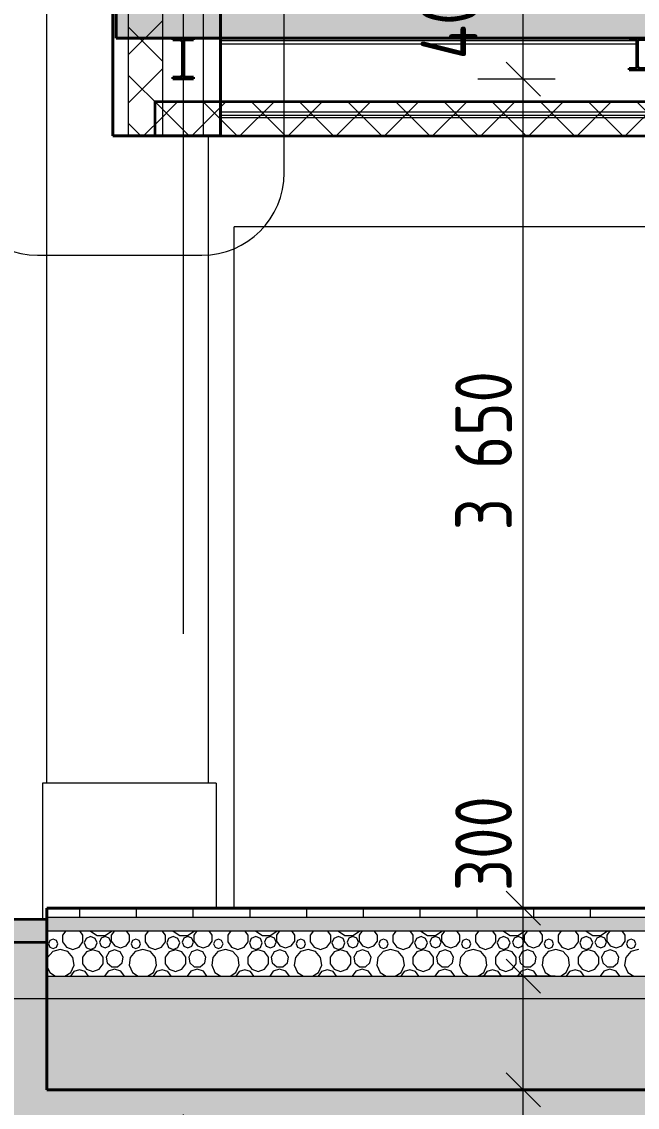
# Model space of a CAD drawing. Header units: millimetres. Extents: x 34668 to 196414, y -30276 to 15801.
# Drawn here: x 56745 to 59456, y -877 to 3903 of the extents above; entities that cross this region are included whole.
import ezdxf
from ezdxf.enums import TextEntityAlignment as Align

# ---------------------------------------------------------------- set-up
doc = ezdxf.new("R2010")
doc.units = ezdxf.units.MM
doc.header["$MEASUREMENT"] = 0
doc.linetypes.add('Штрихштриховая', pattern=[10936.110735, 5291.666508, -2116.666555, 1411.111116, -2116.666555])
for name, color, linetype in [('- Спрятан', 7, 'Continuous'), ('оси', 7, 'Continuous'), ('отделка', 7, 'Continuous'), ('перекрытие', 7, 'Continuous'), ('размеры', 7, 'Continuous'), ('стены внутр', 7, 'Continuous'), ('стены02', 7, 'Continuous')]:
    doc.layers.add(name, color=color, linetype=linetype)
for name, color, linetype, lineweight in [('- Спрятан_Ном._пера__96', 7, 'Continuous', 13), ('- Спрятан_Ном._пера__98', 7, 'Continuous', 35), ('оси_Ном._пера__96', 7, 'Continuous', 13), ('отделка_Ном._пера__96', 7, 'Continuous', 13), ('перекрытие_Ном._пера__94', 252, 'Continuous', 13), ('перекрытие_Ном._пера__96', 7, 'Continuous', 13), ('перекрытие_Ном._пера__97', 7, 'Continuous', 20), ('перекрытие_Ном._пера__99', 7, 'Continuous', 40), ('подп стены Инжзащита_Ном._пера__94', 252, 'Continuous', 13), ('подп стены Инжзащита_Ном._пера__97', 7, 'Continuous', 20), ('подп стены Инжзащита_Ном._пера__98', 7, 'Continuous', 35), ('размеры_Ном._пера__96', 7, 'Continuous', 13), ('стены внутр_Ном._пера__96', 7, 'Continuous', 13), ('стены02_Ном._пера__96', 7, 'Continuous', 13)]:
    doc.layers.add(name, color=color, linetype=linetype, lineweight=lineweight)
doc.styles.add('СГЕНЕРИР_СТИЛЬ_1', font='gost_2_304-81_type.ttf')
doc.dimstyles.new('СГЕНЕРИР_СТИЛЬ__2', dxfattribs={"dimtxt": 250, "dimasz": 142.5, "dimexe": 0.18, "dimexo": 200, "dimgap": 0.09, "dimtad": 1, "dimdec": 0, "dimzin": 0, "dimdsep": 46, "dimtxsty": 'СГЕНЕРИР_СТИЛЬ_1', "dimblk": 'ARROWHEAD_6', "dimblk1": 'ARROWHEAD_6', "dimblk2": 'ARROWHEAD_6', "dimcen": 0.09, "dimclrd": 7, "dimclre": 7, "dimclrt": 7, "dimadec": 0, "dimazin": 0, "dimtfac": 1, "dimtdec": 4, "dimtmove": 0, "dimatfit": 3, "dimfxl": 1, "dimtolj": 1, "dimtzin": 0, "dimarcsym": 0})
doc.dimstyles.new('СГЕНЕРИР_СТИЛЬ__3', dxfattribs={"dimtxt": 250, "dimasz": 142.5, "dimexe": 0.18, "dimexo": 200, "dimgap": 0.09, "dimtad": 1, "dimdec": 0, "dimzin": 0, "dimdsep": 46, "dimtxsty": 'СГЕНЕРИР_СТИЛЬ_1', "dimblk": 'ARROWHEAD_6', "dimblk1": 'ARROWHEAD_6', "dimblk2": 'ARROWHEAD_6', "dimcen": 0.09, "dimclrd": 7, "dimclre": 7, "dimclrt": 7, "dimadec": 0, "dimazin": 0, "dimtfac": 1, "dimtdec": 4, "dimtmove": 2, "dimatfit": 3, "dimfxl": 1, "dimtolj": 1, "dimtzin": 0, "dimarcsym": 0})
pattern_1 = [(45, (0, 0), (-106.06602, 106.06602), []), (135, (0, 0), (106.06602, 106.06602), [])]

# ---------------------------------------------------------------- blocks, each defined once
blk = doc.blocks.new('Элемент разреза_5_2')
at = {"layer": 'перекрытие_Ном._пера__94', "linetype": 'Continuous'}
blk.add_hatch(color=256, dxfattribs=at).paths.add_polyline_path([(71455.7, 3831), (71455.7, 4050), (57160.7, 4050), (57160.7, 3831)])
at = {"layer": 'перекрытие_Ном._пера__99', "linetype": 'Continuous'}
for q in [(57160.7, 4050), (71455.7, 3831)]:
    blk.add_line((57160.7, 3831), q, dxfattribs=at)
blk = doc.blocks.new('*X8')
at = {"layer": 'перекрытие_Ном._пера__94', "linetype": 'Continuous'}
for p, q in [((56856.4, -119), (56855.7, -118)), ((56856.4, -145.3), (56856.4, -119)), ((56868.7, -142.9), (56862.6, -157.6)), ((56883.3, -136.9), (56868.7, -142.9)), ((56897.9, -142.9), (56883.3, -136.9)), ((56904, -157.6), (56897.9, -142.9)), ((56938.7, -100), (56924.4, -119.7)), ((56924.4, -119.7), (56924.4, -148.9)), ((57014.4, -119.7), (57000.1, -100)), ((57014.4, -148.9), (57014.4, -119.7)), ((57028.2, -133.2), (57019.8, -153.4)), ((57048.4, -124.8), (57028.2, -133.2)), ((57047.7, -100), (57048.3, -101.3)), ((57048.3, -101.3), (57077.3, -119.9)), ((57068.7, -133.2), (57048.4, -124.8)), ((57077, -153.4), (57068.7, -133.2)), ((57077.3, -119.9), (57111.8, -119.9)), ((57094.5, -132.1), (57087.2, -149.9)), ((57112.3, -124.8), (57094.5, -132.1)), ((57111.8, -119.9), (57140.8, -101.3)), ((57130, -132.1), (57112.3, -124.8)), ((57137.3, -149.9), (57130, -132.1)), ((57153, -100), (57139.2, -119)), ((57139.2, -119), (57139.2, -145.3)), ((57140.8, -101.3), (57141.4, -100)), ((57220.1, -119), (57206.3, -100)), ((57220.1, -145.3), (57220.1, -119)), ((57232.4, -142.9), (57226.3, -157.6)), ((57247, -136.9), (57232.4, -142.9)), ((57261.6, -142.9), (57247, -136.9)), ((57267.7, -157.6), (57261.6, -142.9)), ((57302.4, -100), (57288.1, -119.7)), ((57288.1, -119.7), (57288.1, -148.9)), ((57378.1, -119.7), (57363.8, -100)), ((57378.1, -148.9), (57378.1, -119.7)), ((57391.9, -133.2), (57383.6, -153.4)), ((57412.1, -124.8), (57391.9, -133.2)), ((57411.4, -100), (57412, -101.3)), ((57412, -101.3), (57441, -119.9)), ((57432.4, -133.2), (57412.1, -124.8)), ((57440.7, -153.4), (57432.4, -133.2)), ((57441, -119.9), (57475.5, -119.9)), ((57458.2, -132.1), (57450.9, -149.9)), ((57476, -124.8), (57458.2, -132.1)), ((57475.5, -119.9), (57504.5, -101.3)), ((57493.7, -132.1), (57476, -124.8)), ((57501, -149.9), (57493.7, -132.1)), ((57516.7, -100), (57502.9, -119)), ((57502.9, -119), (57502.9, -145.3)), ((57504.5, -101.3), (57505.1, -100)), ((57583.8, -119), (57570, -100)), ((57583.8, -145.3), (57583.8, -119)), ((57596.1, -142.9), (57590, -157.6)), ((57610.7, -136.9), (57596.1, -142.9)), ((57625.3, -142.9), (57610.7, -136.9)), ((57631.4, -157.6), (57625.3, -142.9)), ((57666.1, -100), (57651.8, -119.7)), ((57651.8, -119.7), (57651.8, -148.9)), ((57741.8, -119.7), (57727.5, -100)), ((57741.8, -148.9), (57741.8, -119.7)), ((57755.6, -133.2), (57747.3, -153.4)), ((57775.9, -124.8), (57755.6, -133.2)), ((57775.1, -100), (57775.7, -101.3)), ((57775.7, -101.3), (57804.7, -119.9)), ((57796.1, -133.2), (57775.9, -124.8)), ((57804.4, -153.4), (57796.1, -133.2)), ((57804.7, -119.9), (57839.2, -119.9)), ((57821.9, -132.1), (57814.6, -149.9)), ((57839.7, -124.8), (57821.9, -132.1)), ((57839.2, -119.9), (57868.2, -101.3)), ((57857.4, -132.1), (57839.7, -124.8)), ((57864.8, -149.9), (57857.4, -132.1)), ((57880.4, -100), (57866.6, -119)), ((57866.6, -119), (57866.6, -145.3)), ((57868.2, -101.3), (57868.8, -100)), ((57947.5, -119), (57933.7, -100)), ((57947.5, -145.3), (57947.5, -119)), ((57959.8, -142.9), (57953.7, -157.6)), ((57974.4, -136.9), (57959.8, -142.9)), ((57989, -142.9), (57974.4, -136.9)), ((57995.1, -157.6), (57989, -142.9)), ((58029.8, -100), (58015.5, -119.7)), ((58015.5, -119.7), (58015.5, -148.9)), ((58105.5, -119.7), (58091.2, -100)), ((58105.5, -148.9), (58105.5, -119.7)), ((58119.3, -133.2), (58111, -153.4)), ((58139.6, -124.8), (58119.3, -133.2)), ((58138.8, -100), (58139.4, -101.3)), ((58139.4, -101.3), (58168.4, -119.9)), ((58159.8, -133.2), (58139.6, -124.8)), ((58168.1, -153.4), (58159.8, -133.2)), ((58168.4, -119.9), (58202.9, -119.9)), ((58185.7, -132.1), (58178.3, -149.9)), ((58203.4, -124.8), (58185.7, -132.1)), ((58202.9, -119.9), (58231.9, -101.3)), ((58221.1, -132.1), (58203.4, -124.8)), ((58228.5, -149.9), (58221.1, -132.1)), ((58244.1, -100), (58230.3, -119)), ((58230.3, -119), (58230.3, -145.3)), ((58231.9, -101.3), (58232.5, -100)), ((58311.2, -119), (58297.4, -100)), ((58311.2, -145.3), (58311.2, -119)), ((58323.5, -142.9), (58317.5, -157.6)), ((58338.1, -136.9), (58323.5, -142.9)), ((58352.8, -142.9), (58338.1, -136.9)), ((58358.8, -157.6), (58352.8, -142.9)), ((58393.5, -100), (58379.2, -119.7)), ((58379.2, -119.7), (58379.2, -148.9)), ((58469.2, -119.7), (58454.9, -100)), ((58469.2, -148.9), (58469.2, -119.7)), ((58483.1, -133.2), (58474.7, -153.4)), ((58503.3, -124.8), (58483.1, -133.2)), ((58502.5, -100), (58503.1, -101.3)), ((58503.1, -101.3), (58532.1, -119.9)), ((58523.5, -133.2), (58503.3, -124.8)), ((58531.9, -153.4), (58523.5, -133.2)), ((58532.1, -119.9), (58566.6, -119.9)), ((58549.4, -132.1), (58542, -149.9)), ((58567.1, -124.8), (58549.4, -132.1)), ((58566.6, -119.9), (58595.6, -101.3)), ((58584.8, -132.1), (58567.1, -124.8)), ((58592.2, -149.9), (58584.8, -132.1)), ((58607.8, -100), (58594, -119)), ((58594, -119), (58594, -145.3)), ((58595.6, -101.3), (58596.2, -100)), ((58674.9, -119), (58661.1, -100)), ((58674.9, -145.3), (58674.9, -119)), ((58687.2, -142.9), (58681.2, -157.6)), ((58701.8, -136.9), (58687.2, -142.9)), ((58716.5, -142.9), (58701.8, -136.9)), ((58722.5, -157.6), (58716.5, -142.9)), ((58757.2, -100), (58743, -119.7)), ((58743, -119.7), (58743, -148.9)), ((58832.9, -119.7), (58818.6, -100)), ((58832.9, -148.9), (58832.9, -119.7)), ((58846.8, -133.2), (58838.4, -153.4)), ((58867, -124.8), (58846.8, -133.2)), ((58866.2, -100), (58866.8, -101.3)), ((58866.8, -101.3), (58895.8, -119.9)), ((58887.2, -133.2), (58867, -124.8)), ((58895.6, -153.4), (58887.2, -133.2)), ((58895.8, -119.9), (58930.3, -119.9)), ((58913.1, -132.1), (58905.7, -149.9)), ((58930.8, -124.8), (58913.1, -132.1)), ((58930.3, -119.9), (58959.3, -101.3)), ((58948.5, -132.1), (58930.8, -124.8)), ((58955.9, -149.9), (58948.5, -132.1)), ((58971.5, -100), (58957.7, -119)), ((58957.7, -119), (58957.7, -145.3)), ((58959.3, -101.3), (58959.9, -100)), ((59038.6, -119), (59024.9, -100)), ((59038.6, -145.3), (59038.6, -119)), ((59050.9, -142.9), (59044.9, -157.6)), ((59065.5, -136.9), (59050.9, -142.9)), ((59080.2, -142.9), (59065.5, -136.9)), ((59086.2, -157.6), (59080.2, -142.9)), ((59121, -100), (59106.7, -119.7)), ((59106.7, -119.7), (59106.7, -148.9)), ((59196.6, -119.7), (59182.3, -100)), ((59196.6, -148.9), (59196.6, -119.7)), ((59210.5, -133.2), (59202.1, -153.4)), ((59230.7, -124.8), (59210.5, -133.2)), ((59229.9, -100), (59230.5, -101.3)), ((59230.5, -101.3), (59259.5, -119.9)), ((59250.9, -133.2), (59230.7, -124.8)), ((59259.3, -153.4), (59250.9, -133.2)), ((59259.5, -119.9), (59294, -119.9)), ((59276.8, -132.1), (59269.4, -149.9)), ((59294.5, -124.8), (59276.8, -132.1)), ((59294, -119.9), (59323, -101.3)), ((59312.2, -132.1), (59294.5, -124.8)), ((59319.6, -149.9), (59312.2, -132.1)), ((59335.2, -100), (59321.4, -119)), ((59321.4, -119), (59321.4, -145.3)), ((59323, -101.3), (59323.6, -100)), ((59402.4, -119), (59388.6, -100)), ((59402.4, -145.3), (59402.4, -119)), ((59414.6, -142.9), (59408.6, -157.6)), ((59429.3, -136.9), (59414.6, -142.9)), ((59443.9, -142.9), (59429.3, -136.9)), ((59449.9, -157.6), (59443.9, -142.9)), ((56855.7, -146.3), (56856.4, -145.3)), ((56862.6, -157.6), (56868.7, -172.2)), ((56868.7, -172.2), (56883.3, -178.2)), ((56914.5, -182), (56881.4, -191.7)), ((56883.3, -178.2), (56897.9, -172.2)), ((56897.9, -172.2), (56904, -157.6)), ((56947.6, -191.7), (56914.5, -182)), ((56924.4, -148.9), (56941.6, -172.6)), ((56941.6, -172.6), (56969.4, -181.6)), ((56969.4, -181.6), (56997.2, -172.6)), ((56997.2, -172.6), (57014.4, -148.9)), ((57019.8, -153.4), (57028.2, -173.6)), ((57028.2, -173.6), (57048.4, -182)), ((57058.1, -183), (57030.1, -192.2)), ((57048.4, -182), (57068.7, -173.6)), ((57086.1, -192.2), (57058.1, -183)), ((57068.7, -173.6), (57077, -153.4)), ((57087.2, -149.9), (57094.5, -167.6)), ((57094.5, -167.6), (57112.3, -174.9)), ((57112.3, -174.9), (57130, -167.6)), ((57154.1, -183.6), (57129.5, -192.6)), ((57130, -167.6), (57137.3, -149.9)), ((57139.2, -145.3), (57154.6, -166.6)), ((57178.8, -192.6), (57154.1, -183.6)), ((57154.6, -166.6), (57179.6, -174.7)), ((57179.6, -174.7), (57204.6, -166.6)), ((57204.6, -166.6), (57220.1, -145.3)), ((57226.3, -157.6), (57232.4, -172.2)), ((57232.4, -172.2), (57247, -178.2)), ((57278.2, -182), (57245.1, -191.7)), ((57247, -178.2), (57261.6, -172.2)), ((57261.6, -172.2), (57267.7, -157.6)), ((57311.3, -191.7), (57278.2, -182)), ((57288.1, -148.9), (57305.3, -172.6)), ((57305.3, -172.6), (57333.1, -181.6)), ((57333.1, -181.6), (57360.9, -172.6)), ((57360.9, -172.6), (57378.1, -148.9)), ((57383.6, -153.4), (57391.9, -173.6)), ((57391.9, -173.6), (57412.1, -182)), ((57421.8, -183), (57393.8, -192.2)), ((57412.1, -182), (57432.4, -173.6)), ((57449.8, -192.2), (57421.8, -183)), ((57432.4, -173.6), (57440.7, -153.4)), ((57450.9, -149.9), (57458.2, -167.6)), ((57458.2, -167.6), (57476, -174.9)), ((57476, -174.9), (57493.7, -167.6)), ((57517.8, -183.6), (57493.2, -192.6)), ((57493.7, -167.6), (57501, -149.9)), ((57502.9, -145.3), (57518.3, -166.6)), ((57542.5, -192.6), (57517.8, -183.6)), ((57518.3, -166.6), (57543.3, -174.7)), ((57543.3, -174.7), (57568.4, -166.6)), ((57568.4, -166.6), (57583.8, -145.3)), ((57590, -157.6), (57596.1, -172.2)), ((57596.1, -172.2), (57610.7, -178.2)), ((57641.9, -182), (57608.9, -191.7)), ((57610.7, -178.2), (57625.3, -172.2)), ((57625.3, -172.2), (57631.4, -157.6)), ((57675, -191.7), (57641.9, -182)), ((57651.8, -148.9), (57669, -172.6)), ((57669, -172.6), (57696.8, -181.6)), ((57696.8, -181.6), (57724.6, -172.6)), ((57724.6, -172.6), (57741.8, -148.9)), ((57747.3, -153.4), (57755.6, -173.6)), ((57755.6, -173.6), (57775.9, -182)), ((57785.5, -183), (57757.5, -192.2)), ((57775.9, -182), (57796.1, -173.6)), ((57813.6, -192.2), (57785.5, -183)), ((57796.1, -173.6), (57804.4, -153.4)), ((57814.6, -149.9), (57821.9, -167.6)), ((57821.9, -167.6), (57839.7, -174.9)), ((57839.7, -174.9), (57857.4, -167.6)), ((57881.5, -183.6), (57856.9, -192.6)), ((57857.4, -167.6), (57864.8, -149.9)), ((57866.6, -145.3), (57882, -166.6)), ((57906.2, -192.6), (57881.5, -183.6)), ((57882, -166.6), (57907.1, -174.7)), ((57907.1, -174.7), (57932.1, -166.6)), ((57932.1, -166.6), (57947.5, -145.3)), ((57953.7, -157.6), (57959.8, -172.2)), ((57959.8, -172.2), (57974.4, -178.2)), ((58005.7, -182), (57972.6, -191.7)), ((57974.4, -178.2), (57989, -172.2)), ((57989, -172.2), (57995.1, -157.6)), ((58038.8, -191.7), (58005.7, -182)), ((58015.5, -148.9), (58032.7, -172.6)), ((58032.7, -172.6), (58060.5, -181.6)), ((58060.5, -181.6), (58088.3, -172.6)), ((58088.3, -172.6), (58105.5, -148.9)), ((58111, -153.4), (58119.3, -173.6)), ((58119.3, -173.6), (58139.6, -182)), ((58149.2, -183), (58121.2, -192.2)), ((58139.6, -182), (58159.8, -173.6)), ((58177.3, -192.2), (58149.2, -183)), ((58159.8, -173.6), (58168.1, -153.4)), ((58178.3, -149.9), (58185.7, -167.6)), ((58185.7, -167.6), (58203.4, -174.9)), ((58203.4, -174.9), (58221.1, -167.6)), ((58245.3, -183.6), (58220.6, -192.6)), ((58221.1, -167.6), (58228.5, -149.9)), ((58230.3, -145.3), (58245.7, -166.6)), ((58269.9, -192.6), (58245.3, -183.6)), ((58245.7, -166.6), (58270.8, -174.7)), ((58270.8, -174.7), (58295.8, -166.6)), ((58295.8, -166.6), (58311.2, -145.3)), ((58317.5, -157.6), (58323.5, -172.2)), ((58323.5, -172.2), (58338.1, -178.2)), ((58369.4, -182), (58336.3, -191.7)), ((58338.1, -178.2), (58352.8, -172.2)), ((58352.8, -172.2), (58358.8, -157.6)), ((58402.5, -191.7), (58369.4, -182)), ((58379.2, -148.9), (58396.4, -172.6)), ((58396.4, -172.6), (58424.2, -181.6)), ((58424.2, -181.6), (58452, -172.6)), ((58452, -172.6), (58469.2, -148.9)), ((58474.7, -153.4), (58483.1, -173.6)), ((58483.1, -173.6), (58503.3, -182)), ((58512.9, -183), (58484.9, -192.2)), ((58503.3, -182), (58523.5, -173.6)), ((58541, -192.2), (58512.9, -183)), ((58523.5, -173.6), (58531.9, -153.4)), ((58542, -149.9), (58549.4, -167.6)), ((58549.4, -167.6), (58567.1, -174.9)), ((58567.1, -174.9), (58584.8, -167.6)), ((58609, -183.6), (58584.3, -192.6)), ((58584.8, -167.6), (58592.2, -149.9)), ((58594, -145.3), (58609.5, -166.6)), ((58633.6, -192.6), (58609, -183.6)), ((58609.5, -166.6), (58634.5, -174.7)), ((58634.5, -174.7), (58659.5, -166.6)), ((58659.5, -166.6), (58674.9, -145.3)), ((58681.2, -157.6), (58687.2, -172.2)), ((58687.2, -172.2), (58701.8, -178.2)), ((58733.1, -182), (58700, -191.7)), ((58701.8, -178.2), (58716.5, -172.2)), ((58716.5, -172.2), (58722.5, -157.6)), ((58766.2, -191.7), (58733.1, -182)), ((58743, -148.9), (58760.1, -172.6)), ((58760.1, -172.6), (58787.9, -181.6)), ((58787.9, -181.6), (58815.8, -172.6)), ((58815.8, -172.6), (58832.9, -148.9)), ((58838.4, -153.4), (58846.8, -173.6)), ((58846.8, -173.6), (58867, -182)), ((58876.6, -183), (58848.6, -192.2)), ((58867, -182), (58887.2, -173.6)), ((58904.7, -192.2), (58876.6, -183)), ((58887.2, -173.6), (58895.6, -153.4)), ((58905.7, -149.9), (58913.1, -167.6)), ((58913.1, -167.6), (58930.8, -174.9)), ((58930.8, -174.9), (58948.5, -167.6)), ((58972.7, -183.6), (58948, -192.6)), ((58948.5, -167.6), (58955.9, -149.9)), ((58957.7, -145.3), (58973.2, -166.6)), ((58997.3, -192.6), (58972.7, -183.6)), ((58973.2, -166.6), (58998.2, -174.7)), ((58998.2, -174.7), (59023.2, -166.6)), ((59023.2, -166.6), (59038.6, -145.3)), ((59044.9, -157.6), (59050.9, -172.2)), ((59050.9, -172.2), (59065.5, -178.2)), ((59096.8, -182), (59063.7, -191.7)), ((59065.5, -178.2), (59080.2, -172.2)), ((59080.2, -172.2), (59086.2, -157.6)), ((59129.9, -191.7), (59096.8, -182)), ((59106.7, -148.9), (59123.8, -172.6)), ((59123.8, -172.6), (59151.7, -181.6)), ((59151.7, -181.6), (59179.5, -172.6)), ((59179.5, -172.6), (59196.6, -148.9)), ((59202.1, -153.4), (59210.5, -173.6)), ((59210.5, -173.6), (59230.7, -182)), ((59240.3, -183), (59212.3, -192.2)), ((59230.7, -182), (59250.9, -173.6)), ((59268.4, -192.2), (59240.3, -183)), ((59250.9, -173.6), (59259.3, -153.4)), ((59269.4, -149.9), (59276.8, -167.6)), ((59276.8, -167.6), (59294.5, -174.9)), ((59294.5, -174.9), (59312.2, -167.6)), ((59336.4, -183.6), (59311.7, -192.6)), ((59312.2, -167.6), (59319.6, -149.9)), ((59321.4, -145.3), (59336.9, -166.6)), ((59361, -192.6), (59336.4, -183.6)), ((59336.9, -166.6), (59361.9, -174.7)), ((59361.9, -174.7), (59386.9, -166.6)), ((59386.9, -166.6), (59402.4, -145.3)), ((59408.6, -157.6), (59414.6, -172.2)), ((59414.6, -172.2), (59429.3, -178.2)), ((59460.5, -182), (59427.4, -191.7)), ((59429.3, -178.2), (59443.9, -172.2)), ((59443.9, -172.2), (59449.9, -157.6)), ((56858.9, -217.8), (56855.7, -240)), ((56881.4, -191.7), (56858.9, -217.8)), ((56970.2, -217.8), (56947.6, -191.7)), ((56975.1, -251.9), (56970.2, -217.8)), ((57030.1, -192.2), (57012.7, -216)), ((57012.7, -216), (57012.7, -245.5)), ((57103.5, -216), (57086.1, -192.2)), ((57103.5, -245.5), (57103.5, -216)), ((57129.5, -192.6), (57116.4, -215.3)), ((57116.4, -215.3), (57120.9, -241.1)), ((57191.9, -215.3), (57178.8, -192.6)), ((57187.3, -241.1), (57191.9, -215.3)), ((57222.6, -217.8), (57217.7, -251.9)), ((57245.1, -191.7), (57222.6, -217.8)), ((57333.9, -217.8), (57311.3, -191.7)), ((57338.8, -251.9), (57333.9, -217.8)), ((57393.8, -192.2), (57376.4, -216)), ((57376.4, -216), (57376.4, -245.5)), ((57467.2, -216), (57449.8, -192.2)), ((57467.2, -245.5), (57467.2, -216)), ((57493.2, -192.6), (57480.1, -215.3)), ((57480.1, -215.3), (57484.6, -241.1)), ((57555.6, -215.3), (57542.5, -192.6)), ((57551.1, -241.1), (57555.6, -215.3)), ((57586.3, -217.8), (57581.4, -251.9)), ((57608.9, -191.7), (57586.3, -217.8)), ((57697.6, -217.8), (57675, -191.7)), ((57702.5, -251.9), (57697.6, -217.8)), ((57757.5, -192.2), (57740.1, -216)), ((57740.1, -216), (57740.1, -245.5)), ((57830.9, -216), (57813.6, -192.2)), ((57830.9, -245.5), (57830.9, -216)), ((57856.9, -192.6), (57843.8, -215.3)), ((57843.8, -215.3), (57848.3, -241.1)), ((57919.3, -215.3), (57906.2, -192.6)), ((57914.8, -241.1), (57919.3, -215.3)), ((57950, -217.8), (57945.1, -251.9)), ((57972.6, -191.7), (57950, -217.8)), ((58061.3, -217.8), (58038.8, -191.7)), ((58066.2, -251.9), (58061.3, -217.8)), ((58121.2, -192.2), (58103.8, -216)), ((58103.8, -216), (58103.8, -245.5)), ((58194.6, -216), (58177.3, -192.2)), ((58194.6, -245.5), (58194.6, -216)), ((58220.6, -192.6), (58207.5, -215.3)), ((58207.5, -215.3), (58212, -241.1)), ((58283, -215.3), (58269.9, -192.6)), ((58278.5, -241.1), (58283, -215.3)), ((58313.7, -217.8), (58308.8, -251.9)), ((58336.3, -191.7), (58313.7, -217.8)), ((58425, -217.8), (58402.5, -191.7)), ((58430, -251.9), (58425, -217.8)), ((58484.9, -192.2), (58467.6, -216)), ((58467.6, -216), (58467.6, -245.5)), ((58558.3, -216), (58541, -192.2)), ((58558.3, -245.5), (58558.3, -216)), ((58584.3, -192.6), (58571.2, -215.3)), ((58571.2, -215.3), (58575.7, -241.1)), ((58646.7, -215.3), (58633.6, -192.6)), ((58642.2, -241.1), (58646.7, -215.3)), ((58677.4, -217.8), (58672.5, -251.9)), ((58700, -191.7), (58677.4, -217.8)), ((58788.8, -217.8), (58766.2, -191.7)), ((58793.7, -251.9), (58788.8, -217.8)), ((58848.6, -192.2), (58831.3, -216)), ((58831.3, -216), (58831.3, -245.5)), ((58922, -216), (58904.7, -192.2)), ((58922, -245.5), (58922, -216)), ((58948, -192.6), (58934.9, -215.3)), ((58934.9, -215.3), (58939.5, -241.1)), ((59010.4, -215.3), (58997.3, -192.6)), ((59005.9, -241.1), (59010.4, -215.3)), ((59041.1, -217.8), (59036.2, -251.9)), ((59063.7, -191.7), (59041.1, -217.8)), ((59152.5, -217.8), (59129.9, -191.7)), ((59157.4, -251.9), (59152.5, -217.8)), ((59212.3, -192.2), (59195, -216)), ((59195, -216), (59195, -245.5)), ((59285.7, -216), (59268.4, -192.2)), ((59285.7, -245.5), (59285.7, -216)), ((59311.7, -192.6), (59298.6, -215.3)), ((59298.6, -215.3), (59303.2, -241.1)), ((59374.2, -215.3), (59361, -192.6)), ((59369.6, -241.1), (59374.2, -215.3)), ((59404.8, -217.8), (59399.9, -251.9)), ((59427.4, -191.7), (59404.8, -217.8)), ((56855.7, -255.7), (56868.3, -283.3)), ((56868.3, -283.3), (56894.3, -300)), ((56934.8, -300), (56960.8, -283.3)), ((56974.6, -279.7), (56959.9, -300)), ((56960.8, -283.3), (56975.1, -251.9)), ((56999.6, -271.6), (56974.6, -279.7)), ((57024.6, -279.7), (56999.6, -271.6)), ((57012.7, -245.5), (57030.1, -269.3)), ((57039.4, -300), (57024.6, -279.7)), ((57030.1, -269.3), (57058.1, -278.5)), ((57058.1, -278.5), (57086.1, -269.3)), ((57086.1, -269.3), (57103.5, -245.5)), ((57125.3, -278), (57109.3, -300)), ((57120.9, -241.1), (57141, -258)), ((57153.1, -269), (57125.3, -278)), ((57141, -258), (57167.3, -258)), ((57180.9, -278), (57153.1, -269)), ((57167.3, -258), (57187.3, -241.1)), ((57196.9, -300), (57180.9, -278)), ((57217.7, -251.9), (57232, -283.3)), ((57232, -283.3), (57258, -300)), ((57298.5, -300), (57324.5, -283.3)), ((57338.3, -279.7), (57323.6, -300)), ((57324.5, -283.3), (57338.8, -251.9)), ((57363.3, -271.6), (57338.3, -279.7)), ((57388.4, -279.7), (57363.3, -271.6)), ((57376.4, -245.5), (57393.8, -269.3)), ((57403.1, -300), (57388.4, -279.7)), ((57393.8, -269.3), (57421.8, -278.5)), ((57421.8, -278.5), (57449.8, -269.3)), ((57449.8, -269.3), (57467.2, -245.5)), ((57489, -278), (57473, -300)), ((57484.6, -241.1), (57504.7, -258)), ((57516.8, -269), (57489, -278)), ((57504.7, -258), (57531, -258)), ((57544.6, -278), (57516.8, -269)), ((57531, -258), (57551.1, -241.1)), ((57560.6, -300), (57544.6, -278)), ((57581.4, -251.9), (57595.7, -283.3)), ((57595.7, -283.3), (57621.7, -300)), ((57662.2, -300), (57688.2, -283.3)), ((57702, -279.7), (57687.3, -300)), ((57688.2, -283.3), (57702.5, -251.9)), ((57727.1, -271.6), (57702, -279.7)), ((57752.1, -279.7), (57727.1, -271.6)), ((57740.1, -245.5), (57757.5, -269.3)), ((57766.8, -300), (57752.1, -279.7)), ((57757.5, -269.3), (57785.5, -278.5)), ((57785.5, -278.5), (57813.6, -269.3)), ((57813.6, -269.3), (57830.9, -245.5)), ((57852.7, -278), (57836.8, -300)), ((57848.3, -241.1), (57868.4, -258)), ((57880.5, -269), (57852.7, -278)), ((57868.4, -258), (57894.7, -258)), ((57908.3, -278), (57880.5, -269)), ((57894.7, -258), (57914.8, -241.1)), ((57924.3, -300), (57908.3, -278)), ((57945.1, -251.9), (57959.4, -283.3)), ((57959.4, -283.3), (57985.4, -300)), ((58025.9, -300), (58051.9, -283.3)), ((58065.7, -279.7), (58051, -300)), ((58051.9, -283.3), (58066.2, -251.9)), ((58090.8, -271.6), (58065.7, -279.7)), ((58115.8, -279.7), (58090.8, -271.6)), ((58103.8, -245.5), (58121.2, -269.3)), ((58130.5, -300), (58115.8, -279.7)), ((58121.2, -269.3), (58149.2, -278.5)), ((58149.2, -278.5), (58177.3, -269.3)), ((58177.3, -269.3), (58194.6, -245.5)), ((58216.4, -278), (58200.5, -300)), ((58212, -241.1), (58232.1, -258)), ((58244.2, -269), (58216.4, -278)), ((58232.1, -258), (58258.4, -258)), ((58272, -278), (58244.2, -269)), ((58258.4, -258), (58278.5, -241.1)), ((58288, -300), (58272, -278)), ((58308.8, -251.9), (58323.1, -283.3)), ((58323.1, -283.3), (58349.1, -300)), ((58389.6, -300), (58415.6, -283.3)), ((58429.5, -279.7), (58414.7, -300)), ((58415.6, -283.3), (58430, -251.9)), ((58454.5, -271.6), (58429.5, -279.7)), ((58479.5, -279.7), (58454.5, -271.6)), ((58467.6, -245.5), (58484.9, -269.3)), ((58494.2, -300), (58479.5, -279.7)), ((58484.9, -269.3), (58512.9, -278.5)), ((58512.9, -278.5), (58541, -269.3)), ((58541, -269.3), (58558.3, -245.5)), ((58580.1, -278), (58564.2, -300)), ((58575.7, -241.1), (58595.8, -258)), ((58607.9, -269), (58580.1, -278)), ((58595.8, -258), (58622.1, -258)), ((58635.8, -278), (58607.9, -269)), ((58622.1, -258), (58642.2, -241.1)), ((58651.7, -300), (58635.8, -278)), ((58672.5, -251.9), (58686.8, -283.3)), ((58686.8, -283.3), (58712.8, -300)), ((58753.3, -300), (58779.3, -283.3)), ((58793.2, -279.7), (58778.4, -300)), ((58779.3, -283.3), (58793.7, -251.9)), ((58818.2, -271.6), (58793.2, -279.7)), ((58843.2, -279.7), (58818.2, -271.6)), ((58831.3, -245.5), (58848.6, -269.3)), ((58857.9, -300), (58843.2, -279.7)), ((58848.6, -269.3), (58876.6, -278.5)), ((58876.6, -278.5), (58904.7, -269.3)), ((58904.7, -269.3), (58922, -245.5)), ((58943.8, -278), (58927.9, -300)), ((58939.5, -241.1), (58959.6, -258)), ((58971.7, -269), (58943.8, -278)), ((58959.6, -258), (58985.8, -258)), ((58999.5, -278), (58971.7, -269)), ((58985.8, -258), (59005.9, -241.1)), ((59015.4, -300), (58999.5, -278)), ((59036.2, -251.9), (59050.5, -283.3)), ((59050.5, -283.3), (59076.5, -300)), ((59117, -300), (59143, -283.3)), ((59156.9, -279.7), (59142.1, -300)), ((59143, -283.3), (59157.4, -251.9)), ((59181.9, -271.6), (59156.9, -279.7)), ((59206.9, -279.7), (59181.9, -271.6)), ((59195, -245.5), (59212.3, -269.3)), ((59221.6, -300), (59206.9, -279.7)), ((59212.3, -269.3), (59240.3, -278.5)), ((59240.3, -278.5), (59268.4, -269.3)), ((59268.4, -269.3), (59285.7, -245.5)), ((59307.6, -278), (59291.6, -300)), ((59303.2, -241.1), (59323.3, -258)), ((59335.4, -269), (59307.6, -278)), ((59323.3, -258), (59349.5, -258)), ((59363.2, -278), (59335.4, -269)), ((59349.5, -258), (59369.6, -241.1)), ((59379.1, -300), (59363.2, -278)), ((59399.9, -251.9), (59414.2, -283.3)), ((59414.2, -283.3), (59440.2, -300))]:
    blk.add_line(p, q, dxfattribs=at)
blk = doc.blocks.new('Элемент разреза_8_2')
at = {"layer": 'перекрытие_Ном._пера__94', "linetype": 'Continuous'}
h = blk.add_hatch(dxfattribs=at)
h.set_pattern_fill('СЕТКА_25X25_0002', color=256, style=0, pattern_type=2)
h.set_pattern_definition([(0, (0, 0), (0, 250), []), (90, (0, 0), (-250, 0), [])])
h.paths.add_polyline_path([(70055.7, -40), (70055.7, 0), (56855.7, 0), (56855.7, -40)])
h = blk.add_hatch(dxfattribs=at)
h.set_pattern_fill('БЕТОН_ЛЕГКИЙ_0002', color=256, style=0, pattern_type=2)
h.set_pattern_definition([(0, (0, 0), (0, 779.423), [48.75, -401.25]), (0, (225, 389.7), (0, 779.423), [48.75, -401.25]), (60, (0, 0), (-675, 389.711), [48.75, -401.25]), (60, (450, 0), (-675, 389.711), [48.75, -401.25]), (120, (48.75, 0), (675, 389.711), [48.75, -401.25]), (120, (498.75, 0), (675, 389.711), [48.75, -401.25]), (0, (0, 75), (0, 150), [0, -150, 0, -225]), (45, (75, 75), (-106.06602, 106.06602), [0, -112.5, 0, -187.5])])
h.paths.add_polyline_path([(70055.7, -100), (70055.7, -40), (56855.7, -40), (56855.7, -100)])
blk.add_hatch(color=256, dxfattribs=at).paths.add_polyline_path([(70055.7, -800), (70055.7, -300), (56855.7, -300), (56855.7, -800)])
at = {"layer": 'перекрытие_Ном._пера__97', "linetype": 'Continuous'}
for p, q in [((56855.7, -40), (70055.7, -40)), ((56855.7, -40), (70055.7, -40)), ((56855.7, -100), (70055.7, -100)), ((56855.7, -100), (70055.7, -100)), ((56855.7, -300), (70055.7, -300)), ((56855.7, -300), (70055.7, -300))]:
    blk.add_line(p, q, dxfattribs=at)
at = {"layer": 'перекрытие_Ном._пера__99', "linetype": 'Continuous'}
for p, q in [((56855.7, 0), (70055.7, 0)), ((56855.7, -40), (56855.7, 0)), ((56855.7, -100), (56855.7, -40)), ((56855.7, -300), (56855.7, -100)), ((56855.7, -800), (56855.7, -300)), ((56855.7, -800), (70055.7, -800))]:
    blk.add_line(p, q, dxfattribs=at)
at = {"layer": 'перекрытие'}
blk.add_blockref('*X8', (0, 0), dxfattribs=at)
blk = doc.blocks.new('Элемент разреза_9_2')
at = {"layer": 'стены внутр_Ном._пера__96', "linetype": 'Continuous'}
for p, q in [((60680.7, 3000), (57680.7, 3000)), ((57680.7, 0), (57680.7, 3000)), ((60680.7, 3000), (60680.7, 0))]:
    blk.add_line(p, q, dxfattribs=at)
blk = doc.blocks.new('Элемент разреза_16_2')
at = {"layer": 'отделка_Ном._пера__96', "linetype": 'Continuous'}
for p, q in [((56855.7, 550), (56855.7, 4050)), ((57565.7, 3400), (57565.7, 550))]:
    blk.add_line(p, q, dxfattribs=at)
blk = doc.blocks.new('Элемент разреза_24_2')
at = {"layer": 'стены02_Ном._пера__96', "linetype": 'Continuous'}
for p, q in [((57600.7, 550), (56835.7, 550)), ((56835.7, 550), (56835.7, -50)), ((57600.7, 550), (57600.7, 0)), ((56835.7, -50), (56855.7, -50))]:
    blk.add_line(p, q, dxfattribs=at)
blk = doc.blocks.new('Элемент разреза_27_2')
at = {"layer": 'перекрытие_Ном._пера__96', "linetype": 'Continuous'}
for p, q in [((63110.7, 3481), (63110.7, 3400)), ((63110.7, 3400), (57620.7, 3400))]:
    blk.add_line(p, q, dxfattribs=at)
blk = doc.blocks.new('Элемент разреза_40_2')
at = {"layer": '- Спрятан_Ном._пера__96', "linetype": 'Continuous'}
for p, q in [((57620.7, 3820), (59452.1, 3820)), ((57620.7, 3806), (59453.3, 3806)), ((57620.7, 3506), (63365.7, 3506)), ((57620.7, 3492), (63365.7, 3492)), ((57620.7, 3481), (63365.7, 3481))]:
    blk.add_line(p, q, dxfattribs=at)
blk = doc.blocks.new('Элемент разреза_41_2')
at = {"layer": '- Спрятан_Ном._пера__96', "linetype": 'Continuous', "lineweight": 25}
blk.add_hatch(color=7, dxfattribs=at).paths.add_polyline_path([(59492.2, 3691), (59492.2, 3697.9), (59465, 3697.9), (59460.1, 3700), (59458, 3704.9), (59458, 3817.1), (59460.1, 3822), (59465, 3824.1), (59492.2, 3824.1), (59492.2, 3831), (59419.2, 3831), (59419.2, 3824.1), (59446.3, 3824.1), (59451.3, 3822), (59453.3, 3817.1), (59453.3, 3704.9), (59451.3, 3700), (59446.3, 3697.9), (59419.2, 3697.9), (59419.2, 3691)])
at = {"layer": '- Спрятан_Ном._пера__98', "linetype": 'Continuous'}
for p, q in [((59419.2, 3831), (59492.2, 3831)), ((59419.2, 3824.1), (59419.2, 3831)), ((59419.2, 3824.1), (59446.3, 3824.1)), ((59451.3, 3822), (59446.3, 3824.1)), ((59460.1, 3822), (59465, 3824.1)), ((59465, 3824.1), (59492.2, 3824.1)), ((59492.2, 3824.1), (59492.2, 3831)), ((59453.3, 3817.1), (59451.3, 3822)), ((59453.3, 3704.9), (59453.3, 3817.1)), ((59458, 3817.1), (59460.1, 3822)), ((59458, 3704.9), (59458, 3817.1)), ((59419.2, 3697.9), (59446.3, 3697.9)), ((59419.2, 3691), (59419.2, 3697.9)), ((59419.2, 3691), (59492.2, 3691)), ((59446.3, 3697.9), (59451.3, 3700)), ((59451.3, 3700), (59453.3, 3704.9)), ((59460.1, 3700), (59458, 3704.9)), ((59465, 3697.9), (59460.1, 3700)), ((59465, 3697.9), (59492.2, 3697.9)), ((59492.2, 3691), (59492.2, 3697.9))]:
    blk.add_line(p, q, dxfattribs=at)
blk = doc.blocks.new('Элемент разреза_48_2')
at = {"layer": '- Спрятан_Ном._пера__96', "linetype": 'Continuous', "lineweight": 25}
blk.add_hatch(color=7, dxfattribs=at).paths.add_polyline_path([(57501.2, 3651), (57501.2, 3659), (57467.3, 3659), (57460.9, 3661.6), (57458.3, 3668), (57458.3, 3814), (57460.9, 3820.4), (57467.3, 3823), (57501.2, 3823), (57501.2, 3831), (57410.2, 3831), (57410.2, 3823), (57444, 3823), (57450.4, 3820.4), (57453, 3814), (57453, 3668), (57450.4, 3661.6), (57444, 3659), (57410.2, 3659), (57410.2, 3651)])
at = {"layer": '- Спрятан_Ном._пера__98', "linetype": 'Continuous'}
for p, q in [((57410.2, 3831), (57501.2, 3831)), ((57410.2, 3823), (57410.2, 3831)), ((57501.2, 3823), (57501.2, 3831)), ((57410.2, 3823), (57444, 3823)), ((57450.4, 3820.4), (57444, 3823)), ((57453, 3814), (57450.4, 3820.4)), ((57453, 3668), (57453, 3814)), ((57458.3, 3814), (57460.9, 3820.4)), ((57458.3, 3668), (57458.3, 3814)), ((57460.9, 3820.4), (57467.3, 3823)), ((57467.3, 3823), (57501.2, 3823)), ((57410.2, 3659), (57444, 3659)), ((57410.2, 3651), (57410.2, 3659)), ((57410.2, 3651), (57501.2, 3651)), ((57444, 3659), (57450.4, 3661.6)), ((57450.4, 3661.6), (57453, 3668)), ((57460.9, 3661.6), (57458.3, 3668)), ((57467.3, 3659), (57460.9, 3661.6)), ((57467.3, 3659), (57501.2, 3659)), ((57501.2, 3651), (57501.2, 3659))]:
    blk.add_line(p, q, dxfattribs=at)
blk = doc.blocks.new('Стандартный маркер сетки[1]_2', base_point=(57455.7, 7500))
at = {"layer": 'оси_Ном._пера__96', "linetype": 'Штрихштриховая'}
blk.add_line((57455.7, 6500), (57455.7, -2000), dxfattribs=at)
at = {"layer": 'оси_Ном._пера__96', "style": 'СГЕНЕРИР_СТИЛЬ_1'}
blk.add_attdef('AC_MarkerText_1', text='', height=350, rotation=360, dxfattribs=at).set_placement((57299.5, -3669.7), align=Align.BOTTOM_LEFT)
blk = doc.blocks.new('Чертеж детали_1_2', base_point=(57176.5, 5673.8))
at = {"layer": 'перекрытие_Ном._пера__96', "linetype": 'Continuous'}
for p, q in [((57900.9, 3237.4), (57900.9, 8110.2)), ((56814.4, 2875.3), (57538.7, 2875.3))]:
    blk.add_line(p, q, dxfattribs=at)
for centre, start, end in [((56814.4, 3237.4), 180, 270), ((57538.7, 3237.4), 270, 0)]:
    blk.add_arc(centre, 362.2, start, end, dxfattribs=at)
blk = doc.blocks.new('*D108')
at = {"layer": 'размеры_Ном._пера__96', "linetype": 'Continuous', "transparency": 16777216}
for p, q in [((58878.8, -225), (59028.8, -375)), ((58953.8, -800), (58953.8, -300)), ((58878.8, -725), (59028.8, -875)), ((59094.5, -800), (58753.8, -800)), ((58953.8, -912.5), (58953.8, -800))]:
    blk.add_line(p, q, dxfattribs=at)
at = {"layer": 'размеры_Ном._пера__96', "transparency": 16777216, "insert": (58903.8, -1398.6), "char_height": 250, "attachment_point": 7, "rotation": 90, "style": 'СГЕНЕРИР_СТИЛЬ_1'}
blk.add_mtext('{500}', dxfattribs=at)
blk = doc.blocks.new('ARROWHEAD_6')
at = {"color": 0, "linetype": 'Continuous', "lineweight": 0}
for p, q in [((-0.5, -0.5), (0.5, 0.5)), ((0, 0), (-1, 0))]:
    blk.add_line(p, q, dxfattribs=at)
blk = doc.blocks.new('*D109')
at = {"layer": 'размеры_Ном._пера__96', "linetype": 'Continuous', "transparency": 16777216}
for p, q in [((58878.8, 75), (59028.8, -75)), ((59094.5, 0), (58753.8, 0)), ((58953.8, -300), (58953.8, 0)), ((58878.8, -225), (59028.8, -375)), ((59094.5, -300), (58753.8, -300)), ((58953.8, -800), (58953.8, -300))]:
    blk.add_line(p, q, dxfattribs=at)
blk = doc.blocks.new('*D110')
at = {"layer": 'размеры_Ном._пера__96', "linetype": 'Continuous', "transparency": 16777216}
for p, q in [((58878.8, 3725), (59028.8, 3575)), ((59094.5, 3650), (58753.8, 3650)), ((58953.8, 0), (58953.8, 3650)), ((58878.8, 75), (59028.8, -75)), ((59094.5, 0), (58753.8, 0))]:
    blk.add_line(p, q, dxfattribs=at)
at = {"layer": 'размеры_Ном._пера__96', "transparency": 16777216, "char_height": 250, "attachment_point": 7, "rotation": 90, "style": 'СГЕНЕРИР_СТИЛЬ_1'}
for s, insert in [('{3\xa0650}', (58903.8, 1663.8)), ('{300}', (58903.8, 75))]:
    blk.add_mtext(s, dxfattribs=dict(at, insert=insert))
blk = doc.blocks.new('*D111')
at = {"layer": 'размеры_Ном._пера__96', "linetype": 'Continuous', "transparency": 16777216}
for p, q in [((58878.8, 4125), (59028.8, 3975)), ((59094.5, 4050), (58753.8, 4050)), ((58953.8, 3650), (58953.8, 4050)), ((58878.8, 3725), (59028.8, 3575)), ((59094.5, 3650), (58753.8, 3650))]:
    blk.add_line(p, q, dxfattribs=at)
at = {"layer": 'размеры_Ном._пера__96', "transparency": 16777216, "insert": (58752.1, 3737.2), "char_height": 250, "attachment_point": 7, "rotation": 90, "style": 'СГЕНЕРИР_СТИЛЬ_1'}
blk.add_mtext('{400}', dxfattribs=at)
blk = doc.blocks.new('Элемент разреза_84_2')
at = {"layer": 'перекрытие_Ном._пера__96', "linetype": 'Continuous'}
h = blk.add_hatch(dxfattribs=at)
h.set_pattern_fill('УТЕПЛИТ_МЕЛКИЙ_0002', color=256, style=0, pattern_type=2)
h.set_pattern_definition(pattern_1)
h.paths.add_polyline_path([(57215.7, 3400), (57365.7, 3400), (57365.7, 4050), (57215.7, 4050)])
for p, q in [((57215.7, 3400), (57215.7, 4050)), ((57215.7, 3400), (57215.7, 4050)), ((57365.7, 3400), (57365.7, 4050)), ((57365.7, 3400), (57365.7, 4050)), ((57545.7, 3400), (57545.7, 4050)), ((57545.7, 3400), (57545.7, 4050))]:
    blk.add_line(p, q, dxfattribs=at)
at = {"layer": 'перекрытие_Ном._пера__99', "linetype": 'Continuous'}
for p, q in [((57145.7, 3400), (57145.7, 4050)), ((57620.7, 3400), (57620.7, 4050)), ((57410.2, 3823), (57410.2, 3831)), ((57410.2, 3831), (57501.2, 3831)), ((57501.2, 3823), (57501.2, 3831)), ((57410.2, 3823), (57444, 3823)), ((57450.4, 3820.4), (57444, 3823)), ((57453, 3814), (57450.4, 3820.4)), ((57453, 3668), (57453, 3814)), ((57458.3, 3814), (57460.9, 3820.4)), ((57458.3, 3668), (57458.3, 3814)), ((57460.9, 3820.4), (57467.3, 3823)), ((57467.3, 3823), (57501.2, 3823)), ((57410.2, 3651), (57410.2, 3659)), ((57410.2, 3659), (57444, 3659)), ((57410.2, 3651), (57501.2, 3651)), ((57444, 3659), (57450.4, 3661.6)), ((57450.4, 3661.6), (57453, 3668)), ((57460.9, 3661.6), (57458.3, 3668)), ((57467.3, 3659), (57460.9, 3661.6)), ((57467.3, 3659), (57501.2, 3659)), ((57501.2, 3651), (57501.2, 3659)), ((57145.7, 3400), (57165.7, 3400)), ((57165.7, 3400), (57215.7, 3400)), ((57215.7, 3400), (57365.7, 3400)), ((57365.7, 3400), (57545.7, 3400)), ((57545.7, 3400), (57595.7, 3400)), ((57595.7, 3400), (57620.7, 3400))]:
    blk.add_line(p, q, dxfattribs=at)

msp = doc.modelspace()

# ---------------------------------------------------------------- hatches: boundary and pattern name
at = {"layer": 'подп стены Инжзащита_Ном._пера__94', "linetype": 'Continuous'}
msp.add_hatch(color=256, dxfattribs=at).paths.add_polyline_path([(56855.7, -50), (41518.1, -50), (41518.1, -150), (56855.7, -150)])
at = {"layer": 'подп стены Инжзащита_Ном._пера__97', "linetype": 'Continuous'}
h = msp.add_hatch(dxfattribs=at)
h.set_pattern_fill('УТЕПЛИТ_МЕЛКИЙ_0002', color=256, style=0, pattern_type=2)
h.set_pattern_definition(pattern_1)
h.paths.add_polyline_path([(57330.7, 3400), (71305.7, 3400), (71305.7, 3550), (57330.7, 3550)])
h = msp.add_hatch(dxfattribs=at)
h.set_pattern_fill('ГРУНТ_0002', color=256, style=0, pattern_type=2)
h.set_pattern_definition([(45, (0, 0), (-275.7716, 275.7716), []), (45, (-91.9, 91.9), (-551.543, 551.543), []), (45, (-183.85, 183.85), (-551.543, 551.543), []), (135, (-275.77, 275.77), (91.92388, 91.92388), [390, -390])])
h.paths.add_polyline_path([(36896.5, -825.3), (36694.1, -1634.9), (36153.7, -1322.8), (36446.9, -150), (56855.7, -150), (56855.7, -800), (69625.8, -800), (69739.1, -1233.4), (70013.6, -1233.4), (70013.6, -1419.9), (56206.7, -1419.9), (56206.7, -825.3)])

# ---------------------------------------------------------------- linework, layer by layer
msp.add_line((61165.7, -400), (35455.7, -400), dxfattribs=at)
at = {"layer": 'подп стены Инжзащита_Ном._пера__98', "linetype": 'Continuous', "flags": 128}
for points in [[(57330.7, 3400), (71305.7, 3400), (71305.7, 3550), (57330.7, 3550)], [(56855.7, -50), (41518.1, -50), (41518.1, -150), (56855.7, -150)]]:
    msp.add_lwpolyline(points, close=True, dxfattribs=at)

# ---------------------------------------------------------------- block references
at = {"layer": '- Спрятан'}
for name in ['Элемент разреза_48_2', 'Элемент разреза_40_2', 'Элемент разреза_41_2']:
    msp.add_blockref(name, (0, 0), dxfattribs=at)
at = {"layer": 'оси', "color": 251, "linetype": 'Continuous', "lineweight": 13}
msp.add_blockref('Стандартный маркер сетки[1]_2', (57455.7, 7500), dxfattribs=at)
at = {"layer": 'отделка'}
msp.add_blockref('Элемент разреза_16_2', (0, 0), dxfattribs=at)
at = {"layer": 'перекрытие', "linetype": 'Continuous'}
msp.add_blockref('Чертеж детали_1_2', (57176.5, 5673.8), dxfattribs=at)
at = {"layer": 'перекрытие'}
for name in ['Элемент разреза_84_2', 'Элемент разреза_5_2', 'Элемент разреза_27_2', 'Элемент разреза_8_2']:
    msp.add_blockref(name, (0, 0), dxfattribs=at)
at = {"layer": 'стены внутр'}
msp.add_blockref('Элемент разреза_9_2', (0, 0), dxfattribs=at)
at = {"layer": 'стены02'}
msp.add_blockref('Элемент разреза_24_2', (0, 0), dxfattribs=at)

# ---------------------------------------------------------------- dimensions: what is measured, and where the dimension line sits
at = {"layer": 'размеры', "linetype": 'Continuous'}
for base, p1, p2, dimstyle, picture, middle in [((58953.8, 4050), (57580.7, 3650), (57620.7, 4050), 'СГЕНЕРИР_СТИЛЬ__3', '*D111', (58627.1, 4021.7)), ((58953.8, 3650), (57680.7, 0), (57580.7, 3650), 'СГЕНЕРИР_СТИЛЬ__2', '*D110', (58778.8, 2091.2)), ((58953.8, 0), (57160.7, -300), (57680.7, 0), 'СГЕНЕРИР_СТИЛЬ__2', '*D109', (58778.8, 359.6)), ((58953.8, -300), (56855.7, -800), (57160.7, -300), 'СГЕНЕРИР_СТИЛЬ__2', '*D108', (58778.8, -1114.1))]:
    dim = msp.add_linear_dim(base=base, p1=p1, p2=p2, angle=90, dimstyle=dimstyle, dxfattribs=at)
    dim.commit()
    dim.dimension.update_dxf_attribs({"geometry": picture, "text_midpoint": middle, "dimtype": 160, "text_rotation": 90})

doc.saveas('drawing.dxf')
